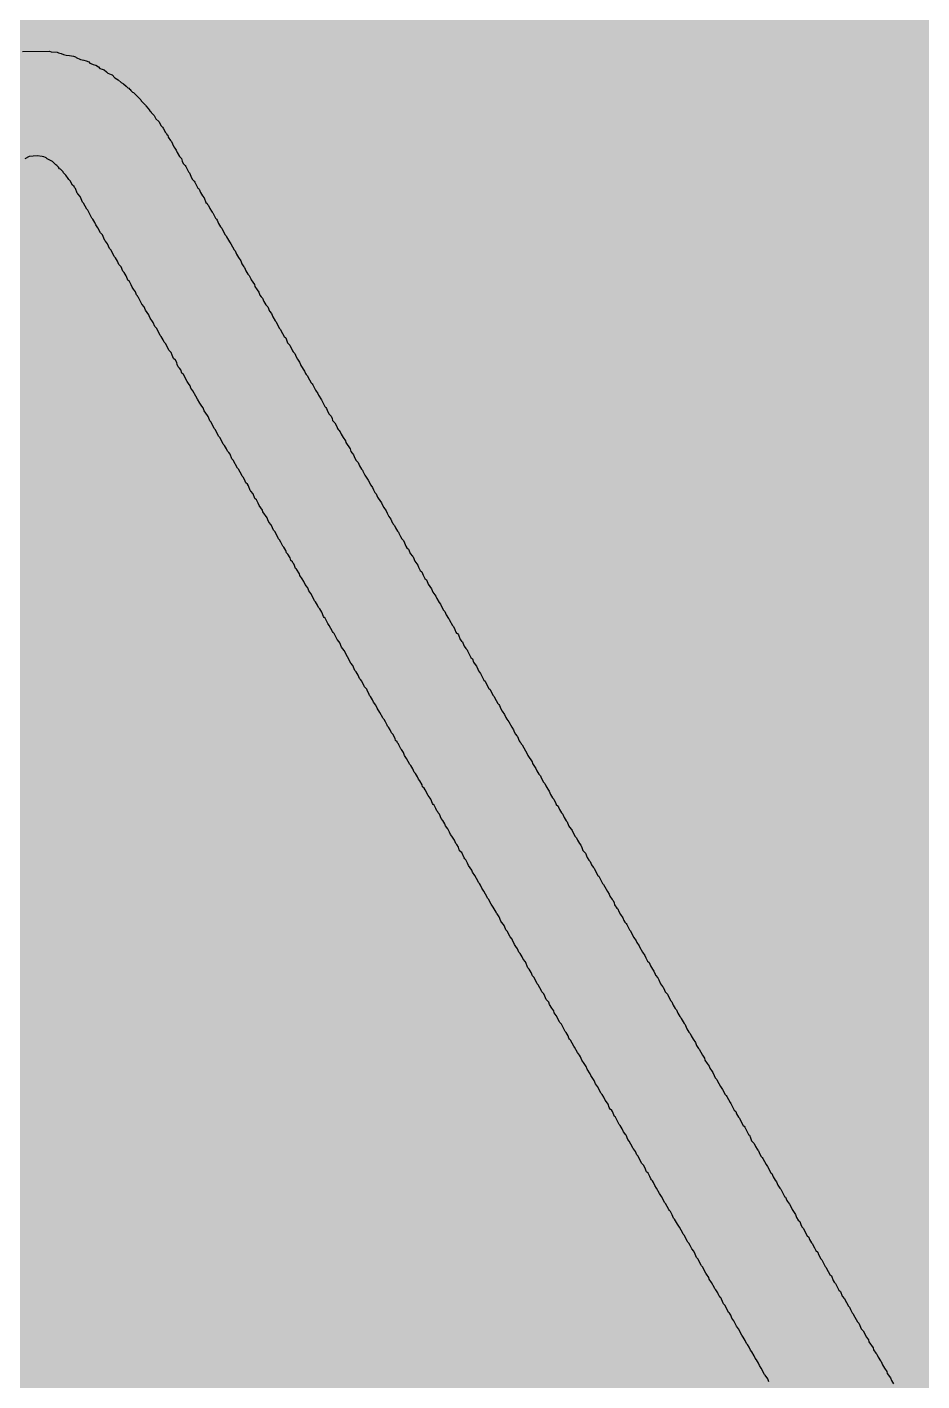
# Model space of a CAD drawing. Header units: inches. Extents: x 0 to 5379, y 0 to 5429.
# Drawn here: x 338.989 to 341.118, y 164.732 to 167.954 of the extents above; entities that cross this region are included whole.
import ezdxf

# ---------------------------------------------------------------- set-up
doc = ezdxf.new("R2010")
doc.units = ezdxf.units.IN
doc.layers.add('Bottom Solder', color=6, linetype='Continuous')
doc.layers.add('Top Overlay', color=2, linetype='Continuous')

msp = doc.modelspace()

# ---------------------------------------------------------------- hatches: boundary and pattern name
at = {"layer": 'Bottom Solder'}
for points in [[(320.6462, 159.1818), (347.218, 159.1818), (347.218, 203.8658), (320.6462, 203.8658)], [(302.967, 159.1818), (347.218, 159.1818), (347.218, 170.289), (302.967, 170.289)]]:
    msp.add_hatch(color=6, dxfattribs=at).paths.add_polyline_path(points)

# ---------------------------------------------------------------- linework, layer by layer
at = {"layer": 'Top Overlay'}
for p, q in [((338.9779, 167.8958), (339.0427, 167.8964)), ((339.0427, 167.8964), (339.0461, 167.8953)), ((339.0461, 167.8953), (339.0607, 167.8941)), ((339.0607, 167.8941), (339.0641, 167.893)), ((339.0641, 167.893), (339.0703, 167.8913)), ((339.0703, 167.8913), (339.076, 167.8891)), ((339.076, 167.8891), (339.0822, 167.8874)), ((339.0822, 167.8874), (339.09, 167.8863)), ((339.09, 167.8863), (339.0996, 167.8846)), ((339.0996, 167.8846), (339.1041, 167.8834)), ((339.1041, 167.8834), (339.1058, 167.8817)), ((339.1058, 167.8817), (339.116, 167.8772)), ((339.116, 167.8772), (339.1239, 167.875)), ((339.1239, 167.875), (339.1301, 167.8733)), ((339.1301, 167.8733), (339.1357, 167.871)), ((339.1357, 167.871), (339.1385, 167.8682)), ((339.1385, 167.8682), (339.1408, 167.8671)), ((339.1408, 167.8671), (339.1464, 167.8648)), ((339.1464, 167.8648), (339.1526, 167.8631)), ((339.1526, 167.8631), (339.1588, 167.8592)), ((339.1588, 167.8592), (339.1622, 167.8558)), ((339.1622, 167.8558), (339.1678, 167.8536)), ((339.1678, 167.8536), (339.1723, 167.8524)), ((339.1723, 167.8524), (339.1785, 167.8474)), ((339.1785, 167.8474), (339.1813, 167.8446)), ((339.1813, 167.8446), (339.1892, 167.8412)), ((339.1892, 167.8412), (339.1915, 167.84)), ((339.1915, 167.84), (339.1982, 167.8333)), ((339.1982, 167.8333), (339.2061, 167.8288)), ((339.2061, 167.8288), (339.2129, 167.822)), ((339.2129, 167.822), (339.2185, 167.8186)), ((339.2185, 167.8186), (339.2247, 167.8136)), ((339.2247, 167.8136), (339.2287, 167.8096)), ((339.2287, 167.8096), (339.2309, 167.8085)), ((339.2309, 167.8085), (339.2332, 167.8062)), ((339.2332, 167.8062), (339.2348, 167.8057)), ((339.2348, 167.8057), (339.236, 167.8034)), ((339.236, 167.8034), (339.2399, 167.7995)), ((339.2399, 167.7995), (339.2422, 167.7984)), ((339.2422, 167.7984), (339.2596, 167.7809)), ((339.2596, 167.7809), (339.2608, 167.7786)), ((339.2608, 167.7786), (339.2709, 167.7685)), ((339.2709, 167.7685), (339.272, 167.7662)), ((339.272, 167.7662), (339.2771, 167.76)), ((339.2771, 167.76), (339.2799, 167.7572)), ((339.2799, 167.7572), (339.2811, 167.755)), ((339.2811, 167.755), (339.2833, 167.7527)), ((339.2833, 167.7527), (339.2844, 167.7505)), ((339.2844, 167.7505), (339.2912, 167.7437)), ((339.2912, 167.7437), (339.2957, 167.7358)), ((339.2957, 167.7358), (339.3025, 167.7291)), ((339.3025, 167.7291), (339.3081, 167.7189)), ((339.3081, 167.7189), (339.3115, 167.7155)), ((339.3115, 167.7155), (339.3126, 167.7133)), ((339.3126, 167.7133), (339.3182, 167.7031)), ((339.3182, 167.7031), (339.3205, 167.7009)), ((339.3205, 167.7009), (339.3216, 167.6986)), ((339.3216, 167.6986), (339.3239, 167.6964)), ((339.3239, 167.6964), (339.325, 167.6919)), ((339.325, 167.6919), (339.3306, 167.684)), ((339.3306, 167.684), (339.3329, 167.6817)), ((339.3329, 167.6817), (339.3351, 167.6761)), ((338.9943, 167.6462), (338.9841, 167.6406)), ((339.0134, 167.6474), (338.9943, 167.6462)), ((339.0247, 167.6462), (339.0134, 167.6474)), ((339.0292, 167.6451), (339.0247, 167.6462)), ((339.3351, 167.6761), (339.338, 167.6688)), ((339.338, 167.6688), (339.3408, 167.6659)), ((339.3408, 167.6659), (339.3419, 167.6637)), ((339.3419, 167.6637), (339.3442, 167.6614)), ((339.3442, 167.6614), (339.3464, 167.6558)), ((339.3464, 167.6558), (339.352, 167.6457)), ((339.0326, 167.644), (339.0292, 167.6451)), ((339.0348, 167.6428), (339.0326, 167.644)), ((339.0371, 167.6406), (339.0348, 167.6428)), ((339.0495, 167.6338), (339.0371, 167.6406)), ((339.0574, 167.6259), (339.0495, 167.6338)), ((339.0596, 167.6248), (339.0574, 167.6259)), ((339.0636, 167.6209), (339.0596, 167.6248)), ((339.0664, 167.6169), (339.0636, 167.6209)), ((339.0686, 167.6158), (339.0664, 167.6169)), ((339.0748, 167.6096), (339.0686, 167.6158)), ((339.352, 167.6457), (339.3566, 167.6412)), ((339.3566, 167.6412), (339.3582, 167.635)), ((339.3582, 167.635), (339.3605, 167.6293)), ((339.3605, 167.6293), (339.3656, 167.6243)), ((339.3656, 167.6243), (339.3667, 167.622)), ((339.3667, 167.622), (339.3735, 167.6096)), ((339.076, 167.6074), (339.0748, 167.6096)), ((339.0816, 167.6017), (339.076, 167.6074)), ((339.0872, 167.5938), (339.0816, 167.6017)), ((339.0884, 167.5916), (339.0872, 167.5938)), ((339.0917, 167.5882), (339.0884, 167.5916)), ((339.0974, 167.5781), (339.0917, 167.5882)), ((339.3735, 167.6096), (339.3757, 167.6074)), ((339.3757, 167.6074), (339.3791, 167.5995)), ((339.3791, 167.5995), (339.3819, 167.5921)), ((339.3819, 167.5921), (339.387, 167.5871)), ((339.387, 167.5871), (339.3881, 167.5848)), ((339.3881, 167.5848), (339.3954, 167.5707)), ((339.1008, 167.5747), (339.0974, 167.5781)), ((339.1019, 167.5724), (339.1008, 167.5747)), ((339.1047, 167.5696), (339.1019, 167.5724)), ((339.1086, 167.5589), (339.1047, 167.5696)), ((339.1103, 167.5572), (339.1086, 167.5589)), ((339.1154, 167.551), (339.1103, 167.5572)), ((339.1177, 167.5454), (339.1154, 167.551)), ((339.3954, 167.5707), (339.3971, 167.5702)), ((339.3971, 167.5702), (339.3982, 167.5679)), ((339.3982, 167.5679), (339.4016, 167.56)), ((339.4016, 167.56), (339.4061, 167.5521)), ((339.4061, 167.5521), (339.4106, 167.5476)), ((339.121, 167.5375), (339.1177, 167.5454)), ((339.1233, 167.5352), (339.121, 167.5375)), ((339.1312, 167.5206), (339.1233, 167.5352)), ((339.1334, 167.5183), (339.1312, 167.5206)), ((339.1436, 167.4992), (339.1334, 167.5183)), ((339.4106, 167.5476), (339.4146, 167.5369)), ((339.4146, 167.5369), (339.4174, 167.5341)), ((339.4174, 167.5341), (339.4185, 167.5319)), ((339.4185, 167.5319), (339.4208, 167.5296)), ((339.4208, 167.5296), (339.4236, 167.5223)), ((339.4236, 167.5223), (339.4275, 167.5161)), ((339.1458, 167.4969), (339.1436, 167.4992)), ((339.1503, 167.489), (339.1458, 167.4969)), ((339.1526, 167.4834), (339.1503, 167.489)), ((339.4275, 167.5161), (339.4298, 167.5138)), ((339.4298, 167.5138), (339.4309, 167.5116)), ((339.4309, 167.5116), (339.4377, 167.4992)), ((339.4377, 167.4992), (339.4399, 167.4969)), ((339.4399, 167.4969), (339.4411, 167.4947)), ((339.4411, 167.4947), (339.4444, 167.4868)), ((339.4444, 167.4868), (339.449, 167.4789)), ((339.1571, 167.4766), (339.1526, 167.4834)), ((339.1639, 167.4642), (339.1571, 167.4766)), ((339.1689, 167.4592), (339.1639, 167.4642)), ((339.1717, 167.4518), (339.1689, 167.4592)), ((339.449, 167.4789), (339.4523, 167.4755)), ((339.4523, 167.4755), (339.4546, 167.4699)), ((339.4546, 167.4699), (339.4602, 167.4597)), ((339.4602, 167.4597), (339.4625, 167.4575)), ((339.4625, 167.4575), (339.4636, 167.4552)), ((339.4636, 167.4552), (339.4704, 167.4428)), ((339.174, 167.4462), (339.1717, 167.4518)), ((339.1757, 167.4445), (339.174, 167.4462)), ((339.1808, 167.4383), (339.1757, 167.4445)), ((339.1853, 167.4271), (339.1808, 167.4383)), ((339.1886, 167.4237), (339.1853, 167.4271)), ((339.1943, 167.4135), (339.1886, 167.4237)), ((339.4704, 167.4428), (339.4726, 167.4406)), ((339.4726, 167.4406), (339.4737, 167.4383)), ((339.4737, 167.4383), (339.4816, 167.4237)), ((339.4816, 167.4237), (339.4839, 167.4214)), ((339.4839, 167.4214), (339.4873, 167.4135)), ((339.1965, 167.4079), (339.1943, 167.4135)), ((339.1999, 167.4045), (339.1965, 167.4079)), ((339.2044, 167.3966), (339.1999, 167.4045)), ((339.2078, 167.3887), (339.2044, 167.3966)), ((339.2129, 167.3837), (339.2078, 167.3887)), ((339.4873, 167.4135), (339.4918, 167.4056)), ((339.4918, 167.4056), (339.4974, 167.3978)), ((339.4974, 167.3978), (339.5002, 167.3904)), ((339.5002, 167.3904), (339.5047, 167.3837)), ((339.2168, 167.373), (339.2129, 167.3837)), ((339.2202, 167.3696), (339.2168, 167.373)), ((339.2247, 167.3617), (339.2202, 167.3696)), ((339.2281, 167.3538), (339.2247, 167.3617)), ((339.5047, 167.3837), (339.5064, 167.382)), ((339.5064, 167.382), (339.5098, 167.3741)), ((339.5098, 167.3741), (339.5143, 167.3662)), ((339.5143, 167.3662), (339.5177, 167.3628)), ((339.5177, 167.3628), (339.5211, 167.3549)), ((339.2292, 167.3516), (339.2281, 167.3538)), ((339.2326, 167.3482), (339.2292, 167.3516)), ((339.2371, 167.3403), (339.2326, 167.3482)), ((339.2394, 167.3347), (339.2371, 167.3403)), ((339.2405, 167.3324), (339.2394, 167.3347)), ((339.2427, 167.3301), (339.2405, 167.3324)), ((339.2467, 167.324), (339.2427, 167.3301)), ((339.2495, 167.3166), (339.2467, 167.324)), ((339.5211, 167.3549), (339.5222, 167.3527)), ((339.5222, 167.3527), (339.5301, 167.3414)), ((339.5301, 167.3414), (339.5312, 167.3369)), ((339.5312, 167.3369), (339.5368, 167.329)), ((339.5368, 167.329), (339.5402, 167.3234)), ((339.2517, 167.3144), (339.2495, 167.3166)), ((339.2529, 167.3121), (339.2517, 167.3144)), ((339.2546, 167.3104), (339.2529, 167.3121)), ((339.2625, 167.2947), (339.2546, 167.3104)), ((339.2681, 167.2879), (339.2625, 167.2947)), ((339.5402, 167.3234), (339.543, 167.3161)), ((339.543, 167.3161), (339.5459, 167.3121)), ((339.5459, 167.3121), (339.5492, 167.3087)), ((339.5492, 167.3087), (339.5526, 167.3008)), ((339.5526, 167.3008), (339.5571, 167.293)), ((339.5571, 167.293), (339.5616, 167.2885)), ((339.2709, 167.2806), (339.2681, 167.2879)), ((339.2788, 167.2693), (339.2709, 167.2806)), ((339.2799, 167.267), (339.2788, 167.2693)), ((339.2822, 167.2614), (339.2799, 167.267)), ((339.2878, 167.2535), (339.2822, 167.2614)), ((339.5616, 167.2885), (339.5656, 167.2778)), ((339.5656, 167.2778), (339.5706, 167.2727)), ((339.5706, 167.2727), (339.574, 167.2648)), ((339.574, 167.2648), (339.5797, 167.2546)), ((339.2889, 167.2513), (339.2878, 167.2535)), ((339.2934, 167.2411), (339.2889, 167.2513)), ((339.2968, 167.2377), (339.2934, 167.2411)), ((339.3013, 167.2299), (339.2968, 167.2377)), ((339.3058, 167.2197), (339.3013, 167.2299)), ((339.5797, 167.2546), (339.5819, 167.2524)), ((339.5819, 167.2524), (339.5864, 167.2423)), ((339.5864, 167.2423), (339.5898, 167.2366)), ((339.5898, 167.2366), (339.5921, 167.2344)), ((339.5921, 167.2344), (339.5932, 167.2321)), ((339.5932, 167.2321), (339.6011, 167.2175)), ((339.3081, 167.2175), (339.3058, 167.2197)), ((339.3126, 167.2096), (339.3081, 167.2175)), ((339.3149, 167.2039), (339.3126, 167.2096)), ((339.3182, 167.2006), (339.3149, 167.2039)), ((339.3239, 167.1904), (339.3182, 167.2006)), ((339.6011, 167.2175), (339.6045, 167.2141)), ((339.6045, 167.2141), (339.609, 167.2028)), ((339.609, 167.2028), (339.614, 167.1966)), ((339.614, 167.1966), (339.6208, 167.1831)), ((339.3261, 167.1848), (339.3239, 167.1904)), ((339.3318, 167.1792), (339.3261, 167.1848)), ((339.334, 167.1735), (339.3318, 167.1792)), ((339.3374, 167.1656), (339.334, 167.1735)), ((339.3419, 167.1611), (339.3374, 167.1656)), ((339.6208, 167.1831), (339.6225, 167.1814)), ((339.6225, 167.1814), (339.6236, 167.1792)), ((339.6236, 167.1792), (339.6259, 167.1769)), ((339.6259, 167.1769), (339.6292, 167.169)), ((339.6292, 167.169), (339.6326, 167.1634)), ((339.6326, 167.1634), (339.6371, 167.1566)), ((339.3453, 167.1555), (339.3419, 167.1611)), ((339.3464, 167.151), (339.3453, 167.1555)), ((339.3487, 167.1453), (339.3464, 167.151)), ((339.352, 167.142), (339.3487, 167.1453)), ((339.3549, 167.138), (339.352, 167.142)), ((339.3577, 167.1307), (339.3549, 167.138)), ((339.3611, 167.1273), (339.3577, 167.1307)), ((339.6371, 167.1566), (339.6394, 167.151)), ((339.6394, 167.151), (339.6405, 167.1487)), ((339.6405, 167.1487), (339.6495, 167.1352)), ((339.6495, 167.1352), (339.6518, 167.1296)), ((339.3701, 167.1104), (339.3611, 167.1273)), ((339.3712, 167.1082), (339.3701, 167.1104)), ((339.3734, 167.1059), (339.3712, 167.1082)), ((339.3768, 167.1003), (339.3734, 167.1059)), ((339.3791, 167.0946), (339.3768, 167.1003)), ((339.6518, 167.1296), (339.6529, 167.1273)), ((339.6529, 167.1273), (339.6563, 167.1239)), ((339.6563, 167.1239), (339.6574, 167.1217)), ((339.6574, 167.1217), (339.6653, 167.107)), ((339.6653, 167.107), (339.6676, 167.1048)), ((339.6676, 167.1048), (339.6687, 167.1025)), ((339.6687, 167.1025), (339.6754, 167.0901)), ((339.3836, 167.0879), (339.3791, 167.0946)), ((339.3904, 167.0755), (339.3836, 167.0879)), ((339.3949, 167.0687), (339.3904, 167.0755)), ((339.4005, 167.0586), (339.3949, 167.0687)), ((339.6754, 167.0901), (339.6811, 167.0822)), ((339.6811, 167.0822), (339.6822, 167.0777)), ((339.6822, 167.0777), (339.6895, 167.067)), ((339.6895, 167.067), (339.6974, 167.0513)), ((339.405, 167.0518), (339.4005, 167.0586)), ((339.4078, 167.0479), (339.405, 167.0518)), ((339.4106, 167.0405), (339.4078, 167.0479)), ((339.4185, 167.0293), (339.4106, 167.0405)), ((339.6974, 167.0513), (339.7002, 167.0484)), ((339.7002, 167.0484), (339.7014, 167.0462)), ((339.7014, 167.0462), (339.7047, 167.0383)), ((339.7047, 167.0383), (339.7081, 167.0327)), ((339.4197, 167.027), (339.4185, 167.0293)), ((339.423, 167.0191), (339.4197, 167.027)), ((339.4242, 167.0169), (339.423, 167.0191)), ((339.4264, 167.0146), (339.4242, 167.0169)), ((339.432, 167.0045), (339.4264, 167.0146)), ((339.4343, 166.9989), (339.432, 167.0045)), ((339.7081, 167.0327), (339.7126, 167.0282)), ((339.7126, 167.0282), (339.7149, 167.0225)), ((339.7149, 167.0225), (339.716, 167.018)), ((339.716, 167.018), (339.7211, 167.0118)), ((339.7211, 167.0118), (339.7262, 167.0034)), ((339.7262, 167.0034), (339.7273, 166.9989)), ((339.4366, 166.9966), (339.4343, 166.9989)), ((339.4456, 166.9797), (339.4366, 166.9966)), ((339.4478, 166.9774), (339.4456, 166.9797)), ((339.4535, 166.9673), (339.4478, 166.9774)), ((339.7273, 166.9989), (339.7295, 166.9966)), ((339.7295, 166.9966), (339.7307, 166.9943)), ((339.7307, 166.9943), (339.734, 166.991)), ((339.734, 166.991), (339.7363, 166.9853)), ((339.7363, 166.9853), (339.7408, 166.9774)), ((339.7408, 166.9774), (339.7464, 166.9696)), ((339.7464, 166.9696), (339.7476, 166.965)), ((339.4557, 166.9617), (339.4535, 166.9673)), ((339.4591, 166.9583), (339.4557, 166.9617)), ((339.4636, 166.9504), (339.4591, 166.9583)), ((339.4659, 166.9448), (339.4636, 166.9504)), ((339.4692, 166.9414), (339.4659, 166.9448)), ((339.472, 166.9374), (339.4692, 166.9414)), ((339.476, 166.9267), (339.472, 166.9374)), ((339.7476, 166.965), (339.7577, 166.9504)), ((339.7577, 166.9504), (339.7594, 166.9442)), ((339.7594, 166.9442), (339.7622, 166.9403)), ((339.7622, 166.9403), (339.7645, 166.938)), ((339.7645, 166.938), (339.7656, 166.9358)), ((339.4794, 166.9234), (339.476, 166.9267)), ((339.4895, 166.9042), (339.4794, 166.9234)), ((339.7656, 166.9358), (339.769, 166.9279)), ((339.769, 166.9279), (339.7724, 166.9222)), ((339.7724, 166.9222), (339.7769, 166.9177)), ((339.7769, 166.9177), (339.7802, 166.9098)), ((339.7802, 166.9098), (339.7848, 166.9019)), ((339.4918, 166.9019), (339.4895, 166.9042)), ((339.4997, 166.8873), (339.4918, 166.9019)), ((339.5008, 166.885), (339.4997, 166.8873)), ((339.503, 166.8828), (339.5008, 166.885)), ((339.5064, 166.8772), (339.503, 166.8828)), ((339.5098, 166.8693), (339.5064, 166.8772)), ((339.7848, 166.9019), (339.787, 166.8997)), ((339.787, 166.8997), (339.7881, 166.8974)), ((339.7881, 166.8974), (339.7915, 166.8895)), ((339.7915, 166.8895), (339.7926, 166.8873)), ((339.7926, 166.8873), (339.8005, 166.876)), ((339.8005, 166.876), (339.8073, 166.8636)), ((339.5132, 166.8659), (339.5098, 166.8693)), ((339.516, 166.8619), (339.5132, 166.8659)), ((339.5199, 166.8512), (339.516, 166.8619)), ((339.5216, 166.8495), (339.5199, 166.8512)), ((339.5267, 166.8433), (339.5216, 166.8495)), ((339.5312, 166.8321), (339.5267, 166.8433)), ((339.8073, 166.8636), (339.8107, 166.858)), ((339.8107, 166.858), (339.8129, 166.8524)), ((339.8129, 166.8524), (339.8163, 166.8467)), ((339.8163, 166.8467), (339.8197, 166.8433)), ((339.8197, 166.8433), (339.8231, 166.8355)), ((339.5346, 166.8287), (339.5312, 166.8321)), ((339.5391, 166.8208), (339.5346, 166.8287)), ((339.5414, 166.8152), (339.5391, 166.8208)), ((339.5492, 166.8039), (339.5414, 166.8152)), ((339.8231, 166.8355), (339.8242, 166.8332)), ((339.8242, 166.8332), (339.8321, 166.8219)), ((339.8321, 166.8219), (339.8343, 166.8163)), ((339.8343, 166.8163), (339.8377, 166.8107)), ((339.8377, 166.8107), (339.8433, 166.8028)), ((339.5504, 166.8005), (339.5492, 166.8039)), ((339.5605, 166.7859), (339.5504, 166.8005)), ((339.5616, 166.7814), (339.5605, 166.7859)), ((339.5639, 166.7757), (339.5616, 166.7814)), ((339.8433, 166.8028), (339.8456, 166.7971)), ((339.8456, 166.7971), (339.8501, 166.7893)), ((339.8501, 166.7893), (339.8546, 166.7825)), ((339.8546, 166.7825), (339.8574, 166.7752)), ((339.5701, 166.7695), (339.5639, 166.7757)), ((339.5729, 166.7622), (339.5701, 166.7695)), ((339.5752, 166.7566), (339.5729, 166.7622)), ((339.5785, 166.7532), (339.5752, 166.7566)), ((339.5864, 166.7386), (339.5785, 166.7532)), ((339.8574, 166.7752), (339.8591, 166.7735)), ((339.8591, 166.7735), (339.8602, 166.7712)), ((339.8602, 166.7712), (339.8636, 166.7679)), ((339.8636, 166.7679), (339.8659, 166.7622)), ((339.8659, 166.7622), (339.8704, 166.7543)), ((339.8704, 166.7543), (339.8726, 166.7521)), ((339.8726, 166.7521), (339.8738, 166.7498)), ((339.8738, 166.7498), (339.8772, 166.7419)), ((339.5876, 166.7363), (339.5864, 166.7386)), ((339.5898, 166.734), (339.5876, 166.7363)), ((339.5932, 166.7284), (339.5898, 166.734)), ((339.5966, 166.7205), (339.5932, 166.7284)), ((339.5977, 166.7183), (339.5966, 166.7205)), ((339.5999, 166.716), (339.5977, 166.7183)), ((339.6045, 166.7081), (339.5999, 166.716)), ((339.8772, 166.7419), (339.8805, 166.7363)), ((339.8805, 166.7363), (339.885, 166.7318)), ((339.885, 166.7318), (339.8873, 166.7262)), ((339.8873, 166.7262), (339.8901, 166.7188)), ((339.8901, 166.7188), (339.8929, 166.7149)), ((339.8929, 166.7149), (339.8963, 166.7115)), ((339.8963, 166.7115), (339.8997, 166.7036)), ((339.6067, 166.7025), (339.6045, 166.7081)), ((339.6095, 166.6997), (339.6067, 166.7025)), ((339.6152, 166.6907), (339.6095, 166.6997)), ((339.6168, 166.6845), (339.6152, 166.6907)), ((339.6202, 166.6811), (339.6168, 166.6845)), ((339.6214, 166.6788), (339.6202, 166.6811)), ((339.8997, 166.7036), (339.9008, 166.7014)), ((339.9008, 166.7014), (339.9059, 166.6952)), ((339.9059, 166.6952), (339.9076, 166.6935)), ((339.9076, 166.6935), (339.9115, 166.6828)), ((339.9115, 166.6828), (339.9188, 166.6732)), ((339.6236, 166.6766), (339.6214, 166.6788)), ((339.6253, 166.6726), (339.6236, 166.6766)), ((339.6281, 166.6653), (339.6253, 166.6726)), ((339.6298, 166.6636), (339.6281, 166.6653)), ((339.6371, 166.6529), (339.6298, 166.6636)), ((339.6383, 166.6484), (339.6371, 166.6529)), ((339.6439, 166.6405), (339.6383, 166.6484)), ((339.9188, 166.6732), (339.92, 166.6687)), ((339.92, 166.6687), (339.9245, 166.6608)), ((339.9245, 166.6608), (339.9279, 166.6574)), ((339.9279, 166.6574), (339.9312, 166.6495)), ((339.9312, 166.6495), (339.9357, 166.6416)), ((339.6473, 166.6349), (339.6439, 166.6405)), ((339.6507, 166.627), (339.6473, 166.6349)), ((339.654, 166.6236), (339.6507, 166.627)), ((339.6552, 166.6214), (339.654, 166.6236)), ((339.6569, 166.6197), (339.6552, 166.6214)), ((339.6597, 166.6123), (339.6569, 166.6197)), ((339.9357, 166.6416), (339.9391, 166.6383)), ((339.9391, 166.6383), (339.9425, 166.6304)), ((339.9425, 166.6304), (339.9436, 166.6281)), ((339.9436, 166.6281), (339.9515, 166.6169)), ((339.9515, 166.6169), (339.9543, 166.6095)), ((339.6642, 166.6056), (339.6597, 166.6123)), ((339.6721, 166.5909), (339.6642, 166.6056)), ((339.6732, 166.5887), (339.6721, 166.5909)), ((339.6754, 166.5864), (339.6732, 166.5887)), ((339.68, 166.5785), (339.6754, 166.5864)), ((339.9543, 166.6095), (339.9588, 166.6028)), ((339.9588, 166.6028), (339.9617, 166.5999)), ((339.9617, 166.5999), (339.9639, 166.5943)), ((339.9639, 166.5943), (339.9696, 166.5842)), ((339.9696, 166.5842), (339.9729, 166.5808)), ((339.6822, 166.5729), (339.68, 166.5785)), ((339.6856, 166.5695), (339.6822, 166.5729)), ((339.6901, 166.5616), (339.6856, 166.5695)), ((339.6946, 166.5515), (339.6901, 166.5616)), ((339.6957, 166.5492), (339.6946, 166.5515)), ((339.9729, 166.5808), (339.9741, 166.5763)), ((339.9741, 166.5763), (339.9797, 166.5661)), ((339.9797, 166.5661), (339.9831, 166.5628)), ((339.9831, 166.5628), (339.9859, 166.5554)), ((339.9859, 166.5554), (339.9915, 166.5464)), ((339.698, 166.547), (339.6957, 166.5492)), ((339.7047, 166.5346), (339.698, 166.547)), ((339.7059, 166.5323), (339.7047, 166.5346)), ((339.7081, 166.5301), (339.7059, 166.5323)), ((339.716, 166.5154), (339.7081, 166.5301)), ((339.9915, 166.5464), (339.9932, 166.5447)), ((339.9932, 166.5447), (339.9943, 166.5425)), ((339.9943, 166.5425), (340.0011, 166.5301)), ((340.0011, 166.5301), (340.0034, 166.5278)), ((340.0034, 166.5278), (340.0067, 166.5199)), ((340.0067, 166.5199), (340.009, 166.5143)), ((339.7171, 166.5132), (339.716, 166.5154)), ((339.7194, 166.5109), (339.7171, 166.5132)), ((339.7239, 166.503), (339.7194, 166.5109)), ((339.7267, 166.4968), (339.7239, 166.503)), ((339.7318, 166.4906), (339.7267, 166.4968)), ((339.7329, 166.4884), (339.7318, 166.4906)), ((339.7374, 166.4782), (339.7329, 166.4884)), ((340.009, 166.5143), (340.0107, 166.5115)), ((340.0107, 166.5115), (340.0129, 166.5104)), ((340.0129, 166.5104), (340.0158, 166.5075)), ((340.0158, 166.5075), (340.0197, 166.4968)), ((340.0197, 166.4968), (340.0225, 166.4929)), ((340.0225, 166.4929), (340.0248, 166.4906)), ((340.0248, 166.4906), (340.0259, 166.4884)), ((340.0259, 166.4884), (340.0293, 166.4805)), ((339.7431, 166.4704), (339.7374, 166.4782)), ((339.7594, 166.4405), (339.7431, 166.4704)), ((340.0293, 166.4805), (340.0327, 166.4749)), ((340.0327, 166.4749), (340.036, 166.4715)), ((340.036, 166.4715), (340.0372, 166.4692)), ((340.0372, 166.4692), (340.0405, 166.4613)), ((340.0405, 166.4613), (340.0451, 166.4535)), ((339.7645, 166.4343), (339.7594, 166.4405)), ((339.769, 166.423), (339.7645, 166.4343)), ((339.7724, 166.4197), (339.769, 166.423)), ((340.0451, 166.4535), (340.0484, 166.4501)), ((340.0484, 166.4501), (340.0513, 166.4428)), ((340.0513, 166.4428), (340.0552, 166.4366)), ((340.0552, 166.4366), (340.0586, 166.4332)), ((340.0586, 166.4332), (340.0614, 166.4259)), ((340.0614, 166.4259), (340.0631, 166.4219)), ((340.0631, 166.4219), (340.0682, 166.4157)), ((339.7769, 166.4118), (339.7724, 166.4197)), ((339.7802, 166.4039), (339.7769, 166.4118)), ((339.7825, 166.4016), (339.7802, 166.4039)), ((339.7853, 166.3977), (339.7825, 166.4016)), ((339.7921, 166.3842), (339.7853, 166.3977)), ((340.0682, 166.4157), (340.076, 166.3999)), ((340.076, 166.3999), (340.0789, 166.3971)), ((340.0789, 166.3971), (340.08, 166.3949)), ((340.08, 166.3949), (340.0879, 166.3802)), ((339.7971, 166.378), (339.7921, 166.3842)), ((339.7983, 166.3757), (339.7971, 166.378)), ((339.8028, 166.3656), (339.7983, 166.3757)), ((339.8039, 166.3633), (339.8028, 166.3656)), ((339.8062, 166.3611), (339.8039, 166.3633)), ((339.8107, 166.3532), (339.8062, 166.3611)), ((340.0879, 166.3802), (340.0901, 166.378)), ((340.0901, 166.378), (340.098, 166.3633)), ((340.098, 166.3633), (340.1003, 166.3611)), ((340.1003, 166.3611), (340.1014, 166.3588)), ((340.1014, 166.3588), (340.1093, 166.3442)), ((339.8135, 166.347), (339.8107, 166.3532)), ((339.8191, 166.3402), (339.8135, 166.347)), ((339.8219, 166.3329), (339.8191, 166.3402)), ((339.8287, 166.3227), (339.8219, 166.3329)), ((340.1093, 166.3442), (340.1115, 166.3419)), ((340.1115, 166.3419), (340.1127, 166.3396)), ((340.1127, 166.3396), (340.116, 166.3318)), ((340.116, 166.3318), (340.1194, 166.3261)), ((340.1194, 166.3261), (340.1251, 166.3182)), ((339.8355, 166.3104), (339.8287, 166.3227)), ((339.8366, 166.3081), (339.8355, 166.3104)), ((339.8388, 166.3058), (339.8366, 166.3081)), ((339.8422, 166.3002), (339.8388, 166.3058)), ((339.8456, 166.2923), (339.8422, 166.3002)), ((340.1251, 166.3182), (340.1279, 166.3109)), ((340.1279, 166.3109), (340.1307, 166.307)), ((340.1307, 166.307), (340.1352, 166.3002)), ((340.1352, 166.3002), (340.142, 166.2878)), ((339.8467, 166.2901), (339.8456, 166.2923)), ((339.849, 166.2878), (339.8467, 166.2901)), ((339.8529, 166.2816), (339.849, 166.2878)), ((339.8557, 166.2743), (339.8529, 166.2816)), ((339.8591, 166.2709), (339.8557, 166.2743)), ((339.8648, 166.2608), (339.8591, 166.2709)), ((339.8659, 166.2563), (339.8648, 166.2608)), ((340.142, 166.2878), (340.1465, 166.2811)), ((340.1465, 166.2811), (340.1476, 166.2765)), ((340.1476, 166.2765), (340.151, 166.2709)), ((340.151, 166.2709), (340.1544, 166.2675)), ((340.1544, 166.2675), (340.1555, 166.2653)), ((340.1555, 166.2653), (340.16, 166.2551)), ((339.8693, 166.2529), (339.8659, 166.2563)), ((339.8704, 166.2506), (339.8693, 166.2529)), ((339.8726, 166.2484), (339.8704, 166.2506)), ((339.8738, 166.2461), (339.8726, 166.2484)), ((339.8772, 166.2382), (339.8738, 166.2461)), ((339.8783, 166.236), (339.8772, 166.2382)), ((339.88, 166.2343), (339.8783, 166.236)), ((339.8845, 166.2275), (339.88, 166.2343)), ((340.16, 166.2551), (340.1611, 166.2529)), ((340.1611, 166.2529), (340.1634, 166.2506)), ((340.1634, 166.2506), (340.1645, 166.2484)), ((340.1645, 166.2484), (340.1668, 166.2461)), ((340.1668, 166.2461), (340.1746, 166.2315)), ((340.1746, 166.2315), (340.1791, 166.2247)), ((339.8873, 166.2202), (339.8845, 166.2275)), ((339.8918, 166.2134), (339.8873, 166.2202)), ((339.8997, 166.1988), (339.8918, 166.2134)), ((339.9019, 166.1965), (339.8997, 166.1988)), ((339.9065, 166.1886), (339.9019, 166.1965)), ((340.1791, 166.2247), (340.1803, 166.2202)), ((340.1803, 166.2202), (340.1904, 166.2056)), ((340.1904, 166.2056), (340.1915, 166.201)), ((340.1915, 166.201), (340.1994, 166.1898)), ((339.9098, 166.1808), (339.9065, 166.1886)), ((339.9132, 166.1774), (339.9098, 166.1808)), ((339.9177, 166.1695), (339.9132, 166.1774)), ((339.92, 166.1639), (339.9177, 166.1695)), ((339.9234, 166.1605), (339.92, 166.1639)), ((340.1994, 166.1898), (340.2017, 166.1841)), ((340.2017, 166.1841), (340.2062, 166.1763)), ((340.2062, 166.1763), (340.2107, 166.1717)), ((340.2107, 166.1717), (340.2118, 166.1672)), ((340.2118, 166.1672), (340.2175, 166.1571)), ((339.929, 166.1503), (339.9234, 166.1605)), ((339.9301, 166.1458), (339.929, 166.1503)), ((339.9335, 166.1424), (339.9301, 166.1458)), ((339.9363, 166.1385), (339.9335, 166.1424)), ((339.9431, 166.125), (339.9363, 166.1385)), ((340.2175, 166.1571), (340.2208, 166.1537)), ((340.2208, 166.1537), (340.2231, 166.1481)), ((340.2231, 166.1481), (340.2276, 166.1402)), ((340.2276, 166.1402), (340.2299, 166.1379)), ((340.2299, 166.1379), (340.231, 166.1357)), ((340.231, 166.1357), (340.2344, 166.1278)), ((339.9481, 166.1188), (339.9431, 166.125)), ((339.9493, 166.1165), (339.9481, 166.1188)), ((339.9538, 166.1064), (339.9493, 166.1165)), ((339.9549, 166.1041), (339.9538, 166.1064)), ((339.9572, 166.1019), (339.9549, 166.1041)), ((339.9617, 166.094), (339.9572, 166.1019)), ((340.2344, 166.1278), (340.2389, 166.1199)), ((340.2389, 166.1199), (340.2423, 166.1165)), ((340.2423, 166.1165), (340.2468, 166.1064)), ((340.2468, 166.1064), (340.2479, 166.1041)), ((340.2479, 166.1041), (340.2524, 166.0996)), ((340.2524, 166.0996), (340.2535, 166.0974)), ((339.9639, 166.0884), (339.9617, 166.094)), ((339.9662, 166.0861), (339.9639, 166.0884)), ((339.9673, 166.0839), (339.9662, 166.0861)), ((339.9701, 166.081), (339.9673, 166.0839)), ((339.9741, 166.0703), (339.9701, 166.081)), ((339.9786, 166.0658), (339.9741, 166.0703)), ((340.2535, 166.0974), (340.2558, 166.0917)), ((340.2558, 166.0917), (340.2603, 166.0839)), ((340.2603, 166.0839), (340.2637, 166.0805)), ((340.2637, 166.0805), (340.2648, 166.0782)), ((340.2648, 166.0782), (340.267, 166.0726)), ((340.267, 166.0726), (340.2715, 166.0647)), ((339.9831, 166.0579), (339.9786, 166.0658)), ((339.9842, 166.0534), (339.9831, 166.0579)), ((339.9898, 166.0455), (339.9842, 166.0534)), ((339.9943, 166.0377), (339.9898, 166.0455)), ((339.9966, 166.032), (339.9943, 166.0377)), ((340.2715, 166.0647), (340.2738, 166.0624)), ((340.2738, 166.0624), (340.2749, 166.0602)), ((340.2749, 166.0602), (340.2783, 166.0523)), ((340.2783, 166.0523), (340.2794, 166.05)), ((340.2794, 166.05), (340.2845, 166.0439)), ((340.2845, 166.0439), (340.2862, 166.0422)), ((340.2862, 166.0422), (340.2873, 166.0377)), ((340.2873, 166.0377), (340.293, 166.0275)), ((340, 166.0286), (339.9966, 166.032)), ((340.0056, 166.0185), (340, 166.0286)), ((340.009, 166.0106), (340.0056, 166.0185)), ((340.0112, 166.0084), (340.009, 166.0106)), ((340.0152, 166.0022), (340.0112, 166.0084)), ((340.293, 166.0275), (340.2963, 166.0241)), ((340.2963, 166.0241), (340.2986, 166.0185)), ((340.2986, 166.0185), (340.3031, 166.0106)), ((340.3031, 166.0106), (340.3065, 166.0072)), ((340.3065, 166.0072), (340.3087, 166.0016)), ((340.0169, 165.996), (340.0152, 166.0022)), ((340.0208, 165.9909), (340.0169, 165.996)), ((340.0231, 165.9898), (340.0208, 165.9909)), ((340.0293, 165.9768), (340.0231, 165.9898)), ((340.0304, 165.9745), (340.0293, 165.9768)), ((340.0327, 165.9723), (340.0304, 165.9745)), ((340.0372, 165.9644), (340.0327, 165.9723)), ((340.3087, 166.0016), (340.3116, 165.9943)), ((340.3116, 165.9943), (340.3178, 165.9881)), ((340.3178, 165.9881), (340.3217, 165.9774)), ((340.3217, 165.9774), (340.3256, 165.9712)), ((340.3256, 165.9712), (340.329, 165.9678)), ((340.0394, 165.9588), (340.0372, 165.9644)), ((340.0473, 165.9475), (340.0394, 165.9588)), ((340.0484, 165.943), (340.0473, 165.9475)), ((340.0541, 165.9351), (340.0484, 165.943)), ((340.329, 165.9678), (340.3318, 165.9605)), ((340.3318, 165.9605), (340.3358, 165.9543)), ((340.3358, 165.9543), (340.338, 165.952)), ((340.338, 165.952), (340.3392, 165.9498)), ((340.3392, 165.9498), (340.347, 165.9351)), ((340.062, 165.9205), (340.0541, 165.9351)), ((340.0631, 165.9182), (340.062, 165.9205)), ((340.0653, 165.916), (340.0631, 165.9182)), ((340.0682, 165.912), (340.0653, 165.916)), ((340.071, 165.9047), (340.0682, 165.912)), ((340.347, 165.9351), (340.3493, 165.9329)), ((340.3493, 165.9329), (340.3583, 165.916)), ((340.3583, 165.916), (340.3606, 165.9137)), ((340.3606, 165.9137), (340.3696, 165.8968)), ((340.0755, 165.8979), (340.071, 165.9047)), ((340.0834, 165.8833), (340.0755, 165.8979)), ((340.0845, 165.881), (340.0834, 165.8833)), ((340.0867, 165.8788), (340.0845, 165.881)), ((340.0935, 165.8664), (340.0867, 165.8788)), ((340.3696, 165.8968), (340.3741, 165.89)), ((340.3741, 165.89), (340.3752, 165.8855)), ((340.3752, 165.8855), (340.3809, 165.8776)), ((340.3809, 165.8776), (340.3831, 165.8754)), ((340.3831, 165.8754), (340.3854, 165.8698)), ((340.098, 165.8596), (340.0935, 165.8664)), ((340.1048, 165.8472), (340.098, 165.8596)), ((340.1059, 165.845), (340.1048, 165.8472)), ((340.1076, 165.8433), (340.1059, 165.845)), ((340.1121, 165.8365), (340.1076, 165.8433)), ((340.3854, 165.8698), (340.3865, 165.8652)), ((340.3865, 165.8652), (340.3921, 165.8574)), ((340.3921, 165.8574), (340.3944, 165.8551)), ((340.3944, 165.8551), (340.3966, 165.8495)), ((340.3966, 165.8495), (340.4011, 165.8416)), ((340.4011, 165.8416), (340.4068, 165.8337)), ((340.116, 165.8258), (340.1121, 165.8365)), ((340.1177, 165.8241), (340.116, 165.8258)), ((340.1228, 165.8179), (340.1177, 165.8241)), ((340.1239, 165.8157), (340.1228, 165.8179)), ((340.1273, 165.8078), (340.1239, 165.8157)), ((340.4068, 165.8337), (340.4085, 165.8275)), ((340.4085, 165.8275), (340.4113, 165.8235)), ((340.4113, 165.8235), (340.4147, 165.8202)), ((340.4147, 165.8202), (340.4158, 165.8179)), ((340.4158, 165.8179), (340.4225, 165.8055)), ((340.1284, 165.8055), (340.1273, 165.8078)), ((340.1313, 165.8027), (340.1284, 165.8055)), ((340.138, 165.7892), (340.1313, 165.8027)), ((340.1431, 165.783), (340.138, 165.7892)), ((340.1442, 165.7807), (340.1431, 165.783)), ((340.1487, 165.7706), (340.1442, 165.7807)), ((340.4225, 165.8055), (340.4248, 165.8033)), ((340.4248, 165.8033), (340.4293, 165.7931)), ((340.4293, 165.7931), (340.4327, 165.7875)), ((340.4327, 165.7875), (340.4383, 165.7796)), ((340.4383, 165.7796), (340.4395, 165.7751)), ((340.1499, 165.7683), (340.1487, 165.7706)), ((340.1521, 165.7661), (340.1499, 165.7683)), ((340.156, 165.7599), (340.1521, 165.7661)), ((340.1589, 165.7526), (340.156, 165.7599)), ((340.1622, 165.7492), (340.1589, 165.7526)), ((340.1668, 165.7413), (340.1622, 165.7492)), ((340.4395, 165.7751), (340.4451, 165.7672)), ((340.4451, 165.7672), (340.4462, 165.765)), ((340.4462, 165.765), (340.453, 165.7526)), ((340.453, 165.7526), (340.4586, 165.7447)), ((340.169, 165.7357), (340.1668, 165.7413)), ((340.1752, 165.7295), (340.169, 165.7357)), ((340.1803, 165.7154), (340.1752, 165.7295)), ((340.1837, 165.712), (340.1803, 165.7154)), ((340.4586, 165.7447), (340.4609, 165.739)), ((340.4609, 165.739), (340.4654, 165.7311)), ((340.4654, 165.7311), (340.4688, 165.7278)), ((340.4688, 165.7278), (340.4721, 165.7199)), ((340.4721, 165.7199), (340.4766, 165.712)), ((340.1882, 165.7041), (340.1837, 165.712)), ((340.1915, 165.6962), (340.1882, 165.7041)), ((340.1949, 165.6928), (340.1915, 165.6962)), ((340.2006, 165.6827), (340.1949, 165.6928)), ((340.2028, 165.6771), (340.2006, 165.6827)), ((340.4766, 165.712), (340.4789, 165.7097)), ((340.4789, 165.7097), (340.48, 165.7075)), ((340.48, 165.7075), (340.4834, 165.6996)), ((340.4834, 165.6996), (340.4845, 165.6973)), ((340.4845, 165.6973), (340.4896, 165.6911)), ((340.4896, 165.6911), (340.4924, 165.6861)), ((340.4924, 165.6861), (340.4958, 165.6771)), ((340.2051, 165.6748), (340.2028, 165.6771)), ((340.213, 165.6602), (340.2051, 165.6748)), ((340.2141, 165.6579), (340.213, 165.6602)), ((340.2186, 165.6534), (340.2141, 165.6579)), ((340.2208, 165.6478), (340.2186, 165.6534)), ((340.4958, 165.6771), (340.5009, 165.6709)), ((340.5009, 165.6709), (340.5026, 165.6692)), ((340.5026, 165.6692), (340.5054, 165.6618)), ((340.5054, 165.6618), (340.5071, 165.6579)), ((340.5071, 165.6579), (340.5127, 165.6523)), ((340.5127, 165.6523), (340.515, 165.6466)), ((340.2242, 165.6399), (340.2208, 165.6478)), ((340.2304, 165.6337), (340.2242, 165.6399)), ((340.2321, 165.6275), (340.2304, 165.6337)), ((340.2372, 165.619), (340.2321, 165.6275)), ((340.2423, 165.6128), (340.2372, 165.619)), ((340.515, 165.6466), (340.5206, 165.6365)), ((340.5206, 165.6365), (340.5228, 165.6342)), ((340.5228, 165.6342), (340.5262, 165.6264)), ((340.5262, 165.6264), (340.5307, 165.6185)), ((340.5307, 165.6185), (340.5341, 165.6151)), ((340.2434, 165.6083), (340.2423, 165.6128)), ((340.2479, 165.6016), (340.2434, 165.6083)), ((340.2558, 165.5869), (340.2479, 165.6016)), ((340.2569, 165.5847), (340.2558, 165.5869)), ((340.2603, 165.5813), (340.2569, 165.5847)), ((340.5341, 165.6151), (340.5375, 165.6072)), ((340.5375, 165.6072), (340.542, 165.5993)), ((340.542, 165.5993), (340.5442, 165.5971)), ((340.5442, 165.5971), (340.5454, 165.5948)), ((340.5454, 165.5948), (340.5521, 165.5824)), ((340.2648, 165.5734), (340.2603, 165.5813)), ((340.2682, 165.5655), (340.2648, 165.5734)), ((340.2693, 165.5632), (340.2682, 165.5655)), ((340.2715, 165.561), (340.2693, 165.5632)), ((340.2761, 165.5531), (340.2715, 165.561)), ((340.2783, 165.5475), (340.2761, 165.5531)), ((340.5521, 165.5824), (340.5544, 165.5802)), ((340.5544, 165.5802), (340.5555, 165.5779)), ((340.5555, 165.5779), (340.5589, 165.57)), ((340.5589, 165.57), (340.5634, 165.5621)), ((340.5634, 165.5621), (340.5668, 165.5587)), ((340.5668, 165.5587), (340.569, 165.5531)), ((340.569, 165.5531), (340.5735, 165.5452)), ((340.2794, 165.5452), (340.2783, 165.5475)), ((340.2817, 165.543), (340.2794, 165.5452)), ((340.2896, 165.5283), (340.2817, 165.543)), ((340.2918, 165.5261), (340.2896, 165.5283)), ((340.2986, 165.5137), (340.2918, 165.5261)), ((340.5735, 165.5452), (340.5792, 165.5373)), ((340.5792, 165.5373), (340.582, 165.53)), ((340.582, 165.53), (340.5865, 165.5232)), ((340.5865, 165.5232), (340.5882, 165.5216)), ((340.5882, 165.5216), (340.5961, 165.5069)), ((340.3031, 165.5069), (340.2986, 165.5137)), ((340.3059, 165.503), (340.3031, 165.5069)), ((340.3087, 165.4956), (340.3059, 165.503)), ((340.3144, 165.4877), (340.3087, 165.4956)), ((340.3189, 165.4799), (340.3144, 165.4877)), ((340.5961, 165.5069), (340.6006, 165.5001)), ((340.6006, 165.5001), (340.6017, 165.4956)), ((340.6017, 165.4956), (340.6074, 165.4877)), ((340.6074, 165.4877), (340.6119, 165.481)), ((340.3217, 165.4737), (340.3189, 165.4799)), ((340.329, 165.463), (340.3217, 165.4737)), ((340.3301, 165.4585), (340.329, 165.463)), ((340.3386, 165.4466), (340.3301, 165.4585)), ((340.6119, 165.481), (340.613, 165.4765)), ((340.613, 165.4765), (340.6186, 165.4686)), ((340.6186, 165.4686), (340.6209, 165.4663)), ((340.6209, 165.4663), (340.6237, 165.459)), ((340.6237, 165.459), (340.6259, 165.4534)), ((340.3414, 165.4393), (340.3386, 165.4466)), ((340.3459, 165.4325), (340.3414, 165.4393)), ((340.3538, 165.4179), (340.3459, 165.4325)), ((340.6259, 165.4534), (340.6299, 165.4494)), ((340.6299, 165.4494), (340.631, 165.4472)), ((340.631, 165.4472), (340.6389, 165.4325)), ((340.6389, 165.4325), (340.6434, 165.4258)), ((340.6434, 165.4258), (340.6502, 165.4134)), ((340.3549, 165.4156), (340.3538, 165.4179)), ((340.3572, 165.4134), (340.3549, 165.4156)), ((340.3611, 165.4072), (340.3572, 165.4134)), ((340.364, 165.3999), (340.3611, 165.4072)), ((340.3673, 165.3965), (340.364, 165.3999)), ((340.3713, 165.3903), (340.3673, 165.3965)), ((340.6502, 165.4134), (340.6524, 165.4111)), ((340.6524, 165.4111), (340.6536, 165.4089)), ((340.6536, 165.4089), (340.6614, 165.3942)), ((340.6614, 165.3942), (340.6637, 165.392)), ((340.6637, 165.392), (340.6671, 165.3841)), ((340.3741, 165.383), (340.3713, 165.3903)), ((340.3769, 165.3779), (340.3741, 165.383)), ((340.3792, 165.3768), (340.3769, 165.3779)), ((340.382, 165.3728), (340.3792, 165.3768)), ((340.3865, 165.3615), (340.382, 165.3728)), ((340.3887, 165.3593), (340.3865, 165.3615)), ((340.3978, 165.3424), (340.3887, 165.3593)), ((340.6671, 165.3841), (340.6716, 165.3762)), ((340.6716, 165.3762), (340.675, 165.3728)), ((340.675, 165.3728), (340.6772, 165.3672)), ((340.6772, 165.3672), (340.6817, 165.3593)), ((340.6817, 165.3593), (340.684, 165.357)), ((340.4, 165.3401), (340.3978, 165.3424)), ((340.4045, 165.3322), (340.4, 165.3401)), ((340.4079, 165.3244), (340.4045, 165.3322)), ((340.684, 165.357), (340.6851, 165.3548)), ((340.6851, 165.3548), (340.693, 165.3401)), ((340.693, 165.3401), (340.6952, 165.3379)), ((340.6952, 165.3379), (340.6964, 165.3356)), ((340.6964, 165.3356), (340.7054, 165.3187)), ((340.4113, 165.321), (340.4079, 165.3244)), ((340.4124, 165.3187), (340.4113, 165.321)), ((340.4141, 165.317), (340.4124, 165.3187)), ((340.418, 165.3063), (340.4141, 165.317)), ((340.4214, 165.3029), (340.418, 165.3063)), ((340.4293, 165.2883), (340.4214, 165.3029)), ((340.7054, 165.3187), (340.7076, 165.3165)), ((340.7076, 165.3165), (340.7099, 165.3108)), ((340.7099, 165.3108), (340.7127, 165.3035)), ((340.7127, 165.3035), (340.7189, 165.2973)), ((340.7189, 165.2973), (340.7217, 165.29)), ((340.4304, 165.286), (340.4293, 165.2883)), ((340.4321, 165.2844), (340.4304, 165.286)), ((340.4366, 165.2776), (340.4321, 165.2844)), ((340.4394, 165.2703), (340.4366, 165.2776)), ((340.4417, 165.268), (340.4394, 165.2703)), ((340.4485, 165.2556), (340.4417, 165.268)), ((340.7217, 165.29), (340.7257, 165.2838)), ((340.7257, 165.2838), (340.7279, 165.2815)), ((340.7279, 165.2815), (340.7291, 165.2793)), ((340.7291, 165.2793), (340.7324, 165.2714)), ((340.7324, 165.2714), (340.7358, 165.2658)), ((340.7358, 165.2658), (340.7381, 165.2635)), ((340.7381, 165.2635), (340.7392, 165.2613)), ((340.4507, 165.25), (340.4485, 165.2556)), ((340.4552, 165.2455), (340.4507, 165.25)), ((340.4586, 165.2398), (340.4552, 165.2455)), ((340.4631, 165.2297), (340.4586, 165.2398)), ((340.4665, 165.2263), (340.4631, 165.2297)), ((340.7392, 165.2613), (340.7471, 165.2466)), ((340.7471, 165.2466), (340.7493, 165.2444)), ((340.7493, 165.2444), (340.7505, 165.2421)), ((340.7505, 165.2421), (340.7584, 165.2274)), ((340.471, 165.2184), (340.4665, 165.2263)), ((340.4733, 165.2128), (340.471, 165.2184)), ((340.4744, 165.2105), (340.4733, 165.2128)), ((340.4766, 165.2083), (340.4744, 165.2105)), ((340.4795, 165.2043), (340.4766, 165.2083)), ((340.4823, 165.197), (340.4795, 165.2043)), ((340.7584, 165.2274), (340.7606, 165.2252)), ((340.7606, 165.2252), (340.764, 165.2173)), ((340.764, 165.2173), (340.7685, 165.2094)), ((340.7685, 165.2094), (340.7719, 165.206)), ((340.7719, 165.206), (340.7753, 165.1981)), ((340.7753, 165.1981), (340.7798, 165.1903)), ((340.4868, 165.1903), (340.4823, 165.197)), ((340.4935, 165.1779), (340.4868, 165.1903)), ((340.498, 165.1711), (340.4935, 165.1779)), ((340.5048, 165.1587), (340.498, 165.1711)), ((340.7798, 165.1903), (340.782, 165.188)), ((340.782, 165.188), (340.791, 165.1711)), ((340.791, 165.1711), (340.7933, 165.1689)), ((340.7933, 165.1689), (340.7967, 165.161)), ((340.5059, 165.1565), (340.5048, 165.1587)), ((340.5082, 165.1542), (340.5059, 165.1565)), ((340.5161, 165.1396), (340.5082, 165.1542)), ((340.5172, 165.1373), (340.5161, 165.1396)), ((340.5195, 165.135), (340.5172, 165.1373)), ((340.524, 165.1272), (340.5195, 165.135)), ((340.7967, 165.161), (340.7978, 165.1587)), ((340.7978, 165.1587), (340.8029, 165.1525)), ((340.8029, 165.1525), (340.8079, 165.1441)), ((340.8079, 165.1441), (340.8091, 165.1396)), ((340.8091, 165.1396), (340.8169, 165.1283)), ((340.5273, 165.1193), (340.524, 165.1272)), ((340.5296, 165.117), (340.5273, 165.1193)), ((340.5364, 165.1046), (340.5296, 165.117)), ((340.5409, 165.0979), (340.5364, 165.1046)), ((340.8169, 165.1283), (340.8198, 165.121)), ((340.8198, 165.121), (340.8237, 165.1148)), ((340.8237, 165.1148), (340.8271, 165.1114)), ((340.8271, 165.1114), (340.8299, 165.1041)), ((340.8299, 165.1041), (340.8322, 165.0984)), ((340.5488, 165.0832), (340.5409, 165.0979)), ((340.5499, 165.081), (340.5488, 165.0832)), ((340.5521, 165.0787), (340.5499, 165.081)), ((340.56, 165.0641), (340.5521, 165.0787)), ((340.8322, 165.0984), (340.8361, 165.0945)), ((340.8361, 165.0945), (340.8372, 165.0922)), ((340.8372, 165.0922), (340.8451, 165.0776)), ((340.8451, 165.0776), (340.8485, 165.0742)), ((340.8485, 165.0742), (340.8508, 165.0686)), ((340.8508, 165.0686), (340.8553, 165.0607)), ((340.5611, 165.0618), (340.56, 165.0641)), ((340.5634, 165.0595), (340.5611, 165.0618)), ((340.5668, 165.0539), (340.5634, 165.0595)), ((340.5702, 165.046), (340.5668, 165.0539)), ((340.5752, 165.041), (340.5702, 165.046)), ((340.5781, 165.0336), (340.5752, 165.041)), ((340.8553, 165.0607), (340.8575, 165.0584)), ((340.8575, 165.0584), (340.8586, 165.0562)), ((340.8586, 165.0562), (340.862, 165.0483)), ((340.862, 165.0483), (340.8654, 165.0426)), ((340.8654, 165.0426), (340.8699, 165.0381)), ((340.8699, 165.0381), (340.8722, 165.0325)), ((340.5814, 165.0257), (340.5781, 165.0336)), ((340.5848, 165.0224), (340.5814, 165.0257)), ((340.5927, 165.0077), (340.5848, 165.0224)), ((340.5938, 165.0055), (340.5927, 165.0077)), ((340.5961, 165.0032), (340.5938, 165.0055)), ((340.8722, 165.0325), (340.8778, 165.0224)), ((340.8778, 165.0224), (340.88, 165.0201)), ((340.88, 165.0201), (340.8834, 165.0122)), ((340.8834, 165.0122), (340.8879, 165.0043)), ((340.8879, 165.0043), (340.8902, 165.0021)), ((340.604, 164.9886), (340.5961, 165.0032)), ((340.6051, 164.9863), (340.604, 164.9886)), ((340.6107, 164.9784), (340.6051, 164.9863)), ((340.6119, 164.9739), (340.6107, 164.9784)), ((340.6175, 164.966), (340.6119, 164.9739)), ((340.8902, 165.0021), (340.8913, 164.9998)), ((340.8913, 164.9998), (340.8992, 164.9852)), ((340.8992, 164.9852), (340.9026, 164.9818)), ((340.9026, 164.9818), (340.9065, 164.9711)), ((340.6243, 164.9536), (340.6175, 164.966)), ((340.6254, 164.9514), (340.6243, 164.9536)), ((340.6276, 164.9491), (340.6254, 164.9514)), ((340.6321, 164.9412), (340.6276, 164.9491)), ((340.6344, 164.9356), (340.6321, 164.9412)), ((340.9065, 164.9711), (340.9093, 164.9671)), ((340.9093, 164.9671), (340.9127, 164.9638)), ((340.9127, 164.9638), (340.9161, 164.9559)), ((340.9161, 164.9559), (340.9206, 164.948)), ((340.9206, 164.948), (340.924, 164.9446)), ((340.924, 164.9446), (340.9285, 164.9333)), ((340.6366, 164.9333), (340.6344, 164.9356)), ((340.6378, 164.9311), (340.6366, 164.9333)), ((340.64, 164.9288), (340.6378, 164.9311)), ((340.6412, 164.9266), (340.64, 164.9288)), ((340.6457, 164.9153), (340.6412, 164.9266)), ((340.649, 164.9119), (340.6457, 164.9153)), ((340.6569, 164.8973), (340.649, 164.9119)), ((340.9285, 164.9333), (340.9336, 164.9271)), ((340.9336, 164.9271), (340.9432, 164.9097)), ((340.9432, 164.9097), (340.9454, 164.9074)), ((340.9454, 164.9074), (340.9477, 164.9018)), ((340.6581, 164.895), (340.6569, 164.8973)), ((340.6603, 164.8928), (340.6581, 164.895)), ((340.6631, 164.8888), (340.6603, 164.8928)), ((340.6659, 164.8815), (340.6631, 164.8888)), ((340.6705, 164.8747), (340.6659, 164.8815)), ((340.9477, 164.9018), (340.9522, 164.8939)), ((340.9522, 164.8939), (340.9544, 164.8916)), ((340.9544, 164.8916), (340.9555, 164.8894)), ((340.9555, 164.8894), (340.9646, 164.8725)), ((340.6772, 164.8623), (340.6705, 164.8747)), ((340.6817, 164.8556), (340.6772, 164.8623)), ((340.6896, 164.8409), (340.6817, 164.8556)), ((340.9646, 164.8725), (340.9679, 164.8691)), ((340.9679, 164.8691), (340.9702, 164.8635)), ((340.9702, 164.8635), (340.973, 164.8562)), ((340.973, 164.8562), (340.9781, 164.8511)), ((340.9781, 164.8511), (340.986, 164.8364)), ((340.6907, 164.8387), (340.6896, 164.8409)), ((340.693, 164.8364), (340.6907, 164.8387)), ((340.6975, 164.8285), (340.693, 164.8364)), ((340.7009, 164.8207), (340.6975, 164.8285)), ((340.7031, 164.8184), (340.7009, 164.8207)), ((340.7071, 164.8122), (340.7031, 164.8184)), ((340.7099, 164.8049), (340.7071, 164.8122)), ((340.986, 164.8364), (340.9905, 164.8297)), ((340.9905, 164.8297), (340.9916, 164.8252)), ((340.9916, 164.8252), (341.0017, 164.8105)), ((341.0017, 164.8105), (341.0029, 164.806)), ((340.7133, 164.8015), (340.7099, 164.8049)), ((340.7189, 164.7914), (340.7133, 164.8015)), ((340.7212, 164.7857), (340.7189, 164.7914)), ((340.7245, 164.7823), (340.7212, 164.7857)), ((340.7291, 164.7745), (340.7245, 164.7823)), ((341.0029, 164.806), (341.0085, 164.7981)), ((341.0085, 164.7981), (341.0108, 164.7959)), ((341.0108, 164.7959), (341.0136, 164.7885)), ((341.0136, 164.7885), (341.0192, 164.7795)), ((341.0192, 164.7795), (341.0209, 164.7778)), ((340.7313, 164.7688), (340.7291, 164.7745)), ((340.7358, 164.7621), (340.7313, 164.7688)), ((340.7437, 164.7474), (340.7358, 164.7621)), ((340.7454, 164.7457), (340.7437, 164.7474)), ((341.0209, 164.7778), (341.0243, 164.7699)), ((341.0243, 164.7699), (341.0288, 164.7621)), ((341.0288, 164.7621), (341.0344, 164.7542)), ((341.0344, 164.7542), (341.0356, 164.7497)), ((341.0356, 164.7497), (341.0429, 164.739)), ((340.751, 164.7367), (340.7454, 164.7457)), ((340.7538, 164.7294), (340.751, 164.7367)), ((341.0429, 164.739), (341.0457, 164.7328)), ((341.0457, 164.7328), (341.0502, 164.7249))]:
    msp.add_line(p, q, dxfattribs=at)

doc.saveas('drawing.dxf')
